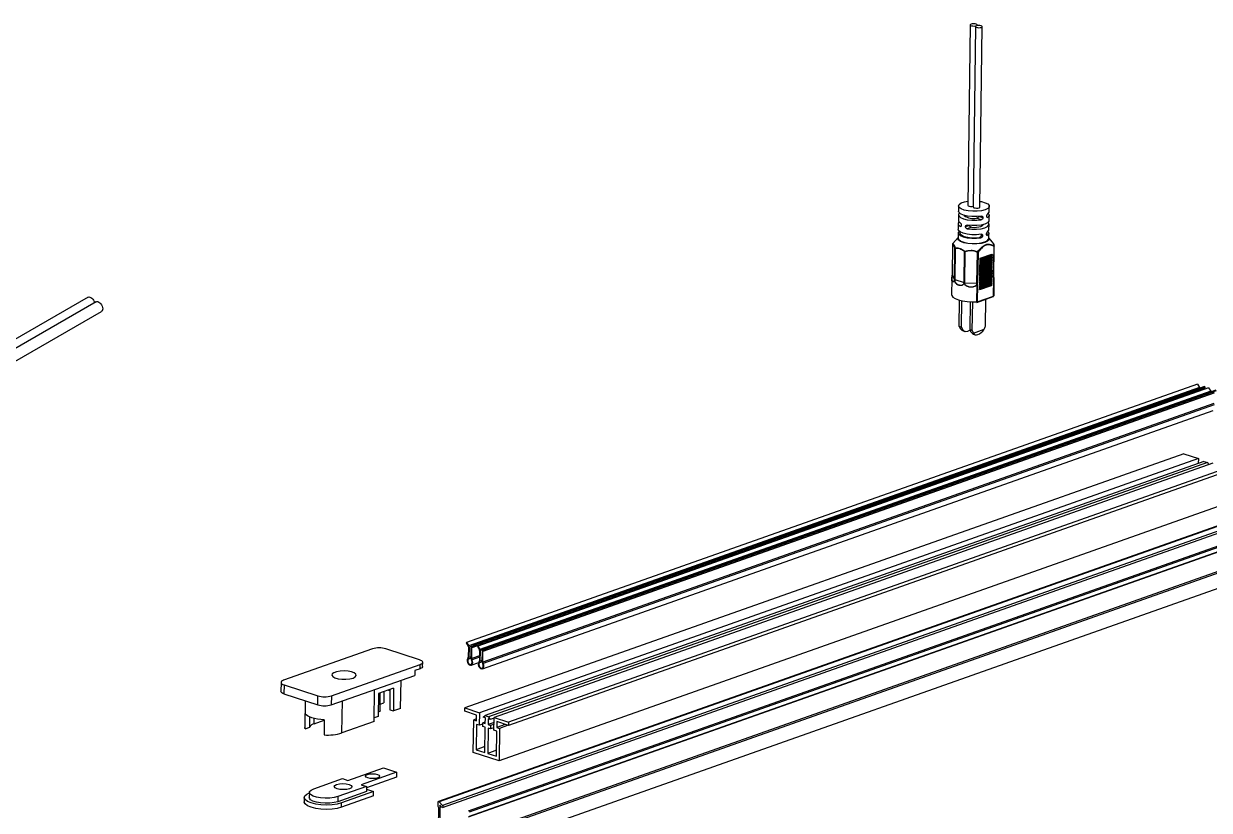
# Model space of a CAD drawing. Header units: millimetres. Extents: x 1020 to 1472, y -35 to 477.
# Drawn here: x 1239.7 to 1394.2, y 18.2 to 120.8 of the extents above; entities that cross this region are included whole.
import ezdxf

# ---------------------------------------------------------------- set-up
doc = ezdxf.new("R2010")
doc.units = ezdxf.units.MM
doc.layers.add('SolidLine', color=7, linetype='Continuous', lineweight=30)

msp = doc.modelspace()

# ---------------------------------------------------------------- linework, layer by layer
at = {"layer": 'SolidLine', "color": 7, "linetype": 'Continuous', "lineweight": 25}
for p, q in [((1363.035, 120.631), (1362.725, 97.116)), ((1363.925, 120.541), (1363.888, 120.553)), ((1363.934, 120.543), (1363.935, 120.62)), ((1363.704, 120.413), (1363.394, 96.898)), ((1363.714, 120.491), (1363.713, 120.443)), ((1363.714, 120.491), (1363.75, 120.48)), ((1364.294, 96.886), (1364.604, 120.401)), ((1361.494, 95.851), (1361.485, 95.146)), ((1361.51, 97.027), (1361.5, 96.322)), ((1365.485, 95.093), (1365.494, 95.799)), ((1365.5, 96.269), (1365.509, 96.975)), ((1361.479, 94.676), (1361.469, 93.97)), ((1364.461, 95.22), (1363.862, 95.416)), ((1365.469, 93.918), (1365.478, 94.623)), ((1361.455, 92.899), (1361.107, 92.534)), ((1361.463, 93.5), (1361.454, 92.828)), ((1361.69, 93.655), (1361.688, 93.497)), ((1363.2, 94.239), (1362.644, 94.042)), ((1364.43, 92.868), (1364.255, 92.925)), ((1364.651, 93.148), (1364.482, 93.203)), ((1365.238, 93.45), (1365.24, 93.585)), ((1365.454, 92.776), (1365.463, 93.447)), ((1365.948, 92.301), (1365.455, 92.846)), ((1360.725, 92.047), (1360.672, 87.994)), ((1360.727, 92.041), (1360.674, 87.988)), ((1361.112, 92.529), (1360.75, 92.11)), ((1360.974, 87.436), (1361.027, 91.483)), ((1361.057, 91.464), (1361.004, 87.417)), ((1366.079, 87.677), (1366.133, 91.729)), ((1366.106, 87.699), (1366.159, 91.752)), ((1362.221, 87.02), (1362.274, 91.066)), ((1362.331, 91.057), (1362.278, 87.01)), ((1363.912, 86.93), (1363.965, 90.983)), ((1364.049, 90.992), (1363.996, 86.94)), ((1364.301, 89.252), (1365.832, 89.794)), ((1364.304, 89.44), (1365.835, 89.982)), ((1364.305, 89.492), (1364.306, 89.628)), ((1364.306, 89.628), (1365.837, 90.17)), ((1364.307, 89.68), (1364.309, 89.817)), ((1364.309, 89.817), (1365.84, 90.358)), ((1364.309, 89.868), (1364.311, 90.005)), ((1364.311, 90.005), (1365.842, 90.546)), ((1364.312, 90.056), (1364.314, 90.193)), ((1364.312, 89.118), (1365.843, 89.659)), ((1364.314, 90.193), (1365.845, 90.734)), ((1364.314, 89.306), (1365.845, 89.847)), ((1364.317, 89.494), (1365.847, 90.035)), ((1364.319, 89.682), (1365.85, 90.224)), ((1364.322, 89.87), (1365.852, 90.412)), ((1364.324, 90.058), (1365.855, 90.6)), ((1364.279, 87.559), (1365.81, 88.101)), ((1364.282, 87.747), (1365.812, 88.289)), ((1364.284, 87.935), (1365.815, 88.477)), ((1364.285, 87.987), (1364.287, 88.123)), ((1364.287, 88.123), (1365.817, 88.665)), ((1364.287, 88.175), (1364.289, 88.312)), ((1364.289, 88.312), (1365.82, 88.853)), ((1364.29, 88.363), (1364.291, 88.5)), ((1364.291, 88.5), (1365.822, 89.041)), ((1364.292, 88.551), (1364.294, 88.688)), ((1364.292, 87.613), (1365.823, 88.154)), ((1364.294, 88.688), (1365.825, 89.229)), ((1364.294, 87.801), (1365.825, 88.342)), ((1364.295, 88.739), (1364.296, 88.876)), ((1364.296, 88.876), (1365.827, 89.417)), ((1364.297, 88.927), (1364.299, 89.064)), ((1364.297, 87.989), (1365.828, 88.53)), ((1364.299, 89.064), (1365.83, 89.606)), ((1364.299, 88.177), (1365.83, 88.719)), ((1364.3, 89.116), (1364.301, 89.252)), ((1364.302, 89.304), (1364.304, 89.44)), ((1364.302, 88.365), (1365.833, 88.907)), ((1364.304, 88.553), (1365.835, 89.095)), ((1364.307, 88.741), (1365.838, 89.283)), ((1364.309, 88.93), (1365.84, 89.471)), ((1360.634, 87.481), (1360.607, 85.467)), ((1360.674, 87.988), (1360.974, 87.436)), ((1361.004, 87.417), (1362.221, 87.02)), ((1362.278, 87.01), (1363.912, 86.93)), ((1363.898, 84.51), (1363.928, 86.757)), ((1363.981, 86.766), (1363.952, 84.52)), ((1364.262, 86.242), (1365.793, 86.784)), ((1364.264, 86.43), (1365.795, 86.972)), ((1364.265, 86.482), (1364.267, 86.618)), ((1364.267, 86.618), (1365.798, 87.16)), ((1364.267, 86.67), (1364.269, 86.807)), ((1364.269, 86.807), (1365.8, 87.348)), ((1364.27, 86.858), (1364.272, 86.995)), ((1364.272, 86.995), (1365.803, 87.536)), ((1364.272, 87.046), (1364.274, 87.183)), ((1364.272, 86.108), (1365.803, 86.649)), ((1364.274, 87.183), (1365.805, 87.724)), ((1364.275, 87.234), (1364.277, 87.371)), ((1364.275, 86.296), (1365.805, 86.837)), ((1364.277, 87.371), (1365.807, 87.912)), ((1364.277, 87.422), (1364.279, 87.559)), ((1364.277, 86.484), (1365.808, 87.026)), ((1364.279, 86.672), (1365.81, 87.214)), ((1364.28, 87.611), (1364.282, 87.747)), ((1364.282, 87.799), (1364.284, 87.935)), ((1364.282, 86.86), (1365.813, 87.402)), ((1364.284, 87.048), (1365.815, 87.59)), ((1364.287, 87.236), (1365.818, 87.778)), ((1364.289, 87.425), (1365.82, 87.966)), ((1366.06, 85.266), (1366.089, 87.512)), ((1366.115, 87.531), (1366.086, 85.284)), ((1366.107, 85.395), (1366.133, 87.408)), ((1363.912, 84.449), (1366.02, 85.195)), ((1363.952, 84.52), (1366.06, 85.266)), ((1364.26, 86.106), (1364.262, 86.242)), ((1364.262, 86.294), (1364.264, 86.43)), ((1366.086, 85.284), (1366.107, 85.395)), ((1361.605, 81.316), (1361.649, 84.72)), ((1361.879, 81.226), (1361.925, 84.652)), ((1363.026, 80.851), (1363.074, 84.507)), ((1363.301, 80.762), (1363.35, 84.498)), ((1365.002, 81.363), (1365.048, 84.851)), ((1361.879, 81.226), (1361.605, 81.316)), ((1362.123, 80.734), (1362.326, 80.667)), ((1363.301, 80.762), (1363.026, 80.851)), ((1363.443, 80.438), (1364.85, 80.935)), ((1363.472, 80.293), (1363.676, 80.226)), ((1392.656, 73.788), (1297.403, 40.092)), ((1392.923, 73.351), (1297.67, 39.654)), ((1393.331, 73.084), (1298.077, 39.387)), ((1393.353, 73.144), (1298.1, 39.447)), ((1393.578, 73.487), (1298.325, 39.79)), ((1393.629, 73.404), (1298.376, 39.707)), ((1394.103, 73.316), (1298.85, 39.619)), ((1394.37, 72.878), (1299.117, 39.181)), ((1394.8, 72.671), (1299.547, 38.974)), ((1395.026, 73.014), (1299.772, 39.318)), ((1395.077, 72.931), (1299.823, 39.234)), ((1392.656, 73.788), (1392.923, 73.351)), ((1393.33, 73.042), (1393.331, 73.084)), ((1393.353, 73.144), (1393.629, 73.404)), ((1393.629, 73.404), (1393.578, 73.487)), ((1394.103, 73.316), (1394.37, 72.878)), ((1394.76, 71.249), (1299.507, 37.552)), ((1394.778, 72.611), (1299.525, 38.915)), ((1299.447, 36.673), (1394.701, 70.37)), ((1394.807, 71.073), (1299.553, 37.376)), ((1390.875, 64.709), (1297.186, 31.565)), ((1392.762, 64.092), (1299.073, 30.949)), ((1393.493, 63.712), (1299.804, 30.569)), ((1393.932, 63.568), (1300.244, 30.425)), ((1394.667, 63.47), (1300.978, 30.327)), ((1390.875, 64.709), (1392.762, 64.092)), ((1392.762, 64.092), (1392.753, 63.45)), ((1393.493, 63.712), (1393.932, 63.568)), ((1393.932, 63.568), (1394.122, 63.277)), ((1396.548, 62.43), (1302.859, 29.287)), ((1396.554, 62.853), (1302.865, 29.71)), ((1395.328, 57.822), (1301.64, 24.679)), ((1395.785, 55.473), (1293.728, 19.369)), ((1395.856, 55.448), (1293.799, 19.344)), ((1294.246, 18.61), (1396.303, 54.713)), ((1396.309, 54.959), (1294.252, 18.855)), ((1399.668, 54.204), (1297.611, 18.1)), ((1399.775, 54.086), (1297.718, 17.982)), ((1399.656, 53.416), (1297.599, 17.313)), ((1399.768, 53.521), (1297.71, 17.418)), ((1399.622, 50.877), (1297.565, 14.773)), ((1399.731, 50.7), (1297.673, 14.596)), ((1399.704, 48.724), (1297.647, 12.621)), ((1285.111, 39.272), (1273.544, 35.18)), ((1291.274, 37.837), (1286.877, 39.273)), ((1297.403, 40.092), (1297.35, 40.042)), ((1297.35, 40.042), (1297.617, 39.605)), ((1297.403, 40.092), (1297.67, 39.654)), ((1297.638, 39.531), (1297.62, 38.168)), ((1297.711, 39.507), (1297.693, 38.145)), ((1297.986, 38.049), (1298.004, 39.411)), ((1298.049, 39.53), (1298.325, 39.79)), ((1298.059, 38.025), (1298.077, 39.387)), ((1298.1, 39.447), (1298.376, 39.707)), ((1298.376, 39.707), (1298.325, 39.79)), ((1298.85, 39.619), (1298.797, 39.569)), ((1298.797, 39.569), (1299.064, 39.132)), ((1298.85, 39.619), (1299.117, 39.181)), ((1299.085, 39.058), (1299.067, 37.696)), ((1299.158, 39.034), (1299.14, 37.672)), ((1299.433, 37.576), (1299.451, 38.939)), ((1299.496, 39.058), (1299.772, 39.318)), ((1299.507, 37.552), (1299.525, 38.915)), ((1299.547, 38.974), (1299.823, 39.234)), ((1299.823, 39.234), (1299.772, 39.318)), ((1279.773, 33.145), (1291.339, 37.237)), ((1291.332, 36.673), (1291.339, 37.237)), ((1291.666, 36.955), (1291.673, 37.52)), ((1298, 37.146), (1298.969, 37.489)), ((1279.757, 31.969), (1290.643, 35.82)), ((1290.651, 36.432), (1290.643, 35.82)), ((1291.332, 36.673), (1290.651, 36.432)), ((1273.21, 34.897), (1273.195, 33.721)), ((1273.61, 34.58), (1273.594, 33.404)), ((1273.61, 34.58), (1278.006, 33.144)), ((1287.889, 34.136), (1285.915, 33.438)), ((1287.889, 34.136), (1287.849, 31.173)), ((1288.802, 31.51), (1288.85, 35.186)), ((1273.594, 33.404), (1277.991, 31.968)), ((1276.342, 32.506), (1276.296, 29.023)), ((1277.991, 31.968), (1278.006, 33.144)), ((1279.773, 33.145), (1279.757, 31.969)), ((1285.332, 29.796), (1285.387, 33.961)), ((1285.915, 33.438), (1285.876, 30.475)), ((1286.112, 31.222), (1286.142, 33.518)), ((1286.623, 33.688), (1286.604, 32.228)), ((1287.406, 33.791), (1287.149, 33.874)), ((1287.408, 33.966), (1287.373, 31.328)), ((1286.123, 32.058), (1286.604, 32.228)), ((1287.373, 31.328), (1287.849, 31.173)), ((1288.802, 31.51), (1287.849, 31.173)), ((1297.181, 31.142), (1297.186, 31.565)), ((1298.701, 30.645), (1297.181, 31.142)), ((1297.186, 31.565), (1299.073, 30.949)), ((1299.073, 30.949), (1299.051, 29.303)), ((1276.337, 28.858), (1276.363, 30.833)), ((1276.955, 29.076), (1276.972, 30.378)), ((1277.521, 29.501), (1278.853, 29.972)), ((1278.854, 30.019), (1278.828, 28.044)), ((1285.332, 29.796), (1281.148, 28.316)), ((1285.876, 30.475), (1285.339, 30.285)), ((1298.269, 25.78), (1298.325, 30.013)), ((1298.694, 30.143), (1298.325, 30.013)), ((1298.325, 30.013), (1298.691, 29.893)), ((1298.685, 29.423), (1298.642, 26.13)), ((1299.051, 29.303), (1298.685, 29.423)), ((1298.691, 29.893), (1298.701, 30.645)), ((1299.513, 29.466), (1299.051, 29.303)), ((1299.509, 29.153), (1299.516, 29.624)), ((1299.83, 29.735), (1299.516, 29.624)), ((1299.516, 29.624), (1299.827, 29.522)), ((1299.562, 30.364), (1299.804, 30.569)), ((1299.837, 30.274), (1299.562, 30.364)), ((1299.804, 30.569), (1300.244, 30.425)), ((1299.827, 29.522), (1299.837, 30.274)), ((1300.203, 30.155), (1300.193, 29.402)), ((1300.97, 29.677), (1300.193, 29.402)), ((1300.193, 29.402), (1300.505, 29.3)), ((1300.478, 30.065), (1300.203, 30.155)), ((1300.244, 30.425), (1300.478, 30.065)), ((1300.977, 30.241), (1300.478, 30.065)), ((1300.967, 29.464), (1300.505, 29.3)), ((1300.957, 28.68), (1300.978, 30.327)), ((1300.978, 30.327), (1302.865, 29.71)), ((1301.339, 29.784), (1301.329, 29.031)), ((1302.44, 29.424), (1301.329, 29.031)), ((1302.859, 29.287), (1301.339, 29.784)), ((1302.865, 29.71), (1302.859, 29.287)), ((1276.337, 28.858), (1276.955, 29.076)), ((1299.821, 29.052), (1299.509, 29.153)), ((1299.777, 25.759), (1299.821, 29.052)), ((1300.187, 28.932), (1300.144, 25.64)), ((1300.499, 28.83), (1300.187, 28.932)), ((1300.505, 29.3), (1300.499, 28.83)), ((1300.961, 28.994), (1300.499, 28.83)), ((1301.323, 28.561), (1300.957, 28.68)), ((1301.28, 25.269), (1301.323, 28.561)), ((1301.329, 29.031), (1301.695, 28.911)), ((1301.695, 28.911), (1301.64, 24.679)), ((1302.806, 29.304), (1301.695, 28.911)), ((1299.788, 26.536), (1298.642, 26.13)), ((1301.64, 24.679), (1298.269, 25.78)), ((1298.642, 26.13), (1299.777, 25.759)), ((1301.29, 26.045), (1300.144, 25.64)), ((1300.144, 25.64), (1301.28, 25.269)), ((1281.932, 22.126), (1286.559, 23.763)), ((1288.281, 23.2), (1283.654, 21.564)), ((1286.559, 23.763), (1288.281, 23.2)), ((1288.281, 23.2), (1288.272, 22.542)), ((1277.476, 21.036), (1281.218, 22.36)), ((1281.218, 22.36), (1281.932, 22.126)), ((1288.272, 22.542), (1284.366, 21.16)), ((1276.901, 20.549), (1276.893, 19.891)), ((1284.36, 20.672), (1280.618, 19.348)), ((1284.369, 21.33), (1280.627, 20.006)), ((1285.271, 20.108), (1281.087, 18.628)), ((1285.279, 20.673), (1281.094, 19.192)), ((1283.654, 21.564), (1284.369, 21.33)), ((1284.369, 21.33), (1284.36, 20.672)), ((1284.364, 20.971), (1285.279, 20.673)), ((1285.271, 20.108), (1285.279, 20.673)), ((1276.243, 19.9), (1276.235, 19.335)), ((1280.627, 20.006), (1280.618, 19.348)), ((1281.087, 18.628), (1281.094, 19.192)), ((1293.68, 18.734), (1293.688, 19.299)), ((1293.788, 18.557), (1293.68, 18.734)), ((1293.755, 16.018), (1293.788, 18.557)), ((1293.799, 19.344), (1294.252, 18.855)), ((1293.903, 18.901), (1293.842, 14.218)), ((1294.139, 18.647), (1293.903, 18.901))]:
    msp.add_line(p, q, dxfattribs=at)
at = {"layer": 'SolidLine', "color": 8, "linetype": 'Continuous', "lineweight": 25}
for p, q in [((1361.728, 94.342), (1361.841, 94.382)), ((1362.42, 94.322), (1362.87, 94.481)), ((1364.212, 95.653), (1364.681, 95.5)), ((1365.221, 95.55), (1365.311, 95.521)), ((1365.19, 93.199), (1365.28, 93.169)), ((1298.213, 39.685), (1297.711, 39.507)), ((1299.66, 39.212), (1299.158, 39.034)), ((1297.986, 38.072), (1297.622, 37.943)), ((1297.989, 38.249), (1297.693, 38.145)), ((1299.076, 38.384), (1298.059, 38.025)), ((1299.073, 38.191), (1298.106, 37.849)), ((1299.434, 37.599), (1299.069, 37.47)), ((1299.436, 37.776), (1299.14, 37.672)), ((1281.148, 28.316), (1281.203, 32.481)), ((1277.521, 29.501), (1277.53, 30.199))]:
    msp.add_line(p, q, dxfattribs=at)
at = {"layer": 'SolidLine', "lineweight": -3}
for p, q in [((1248.069, 85.121), (1232.316, 76.028)), ((1249.101, 84.525), (1232.953, 75.203)), ((1233.552, 73.886), (1249.821, 83.278))]:
    msp.add_line(p, q, dxfattribs=at)
at = {"layer": 'SolidLine', "color": 7, "linetype": 'Continuous', "lineweight": 25, "flags": 128}
for points in [[(1363.888, 120.553), (1363.934, 120.612), (1363.907, 120.674), (1363.81, 120.727), (1363.66, 120.764), (1363.481, 120.778), (1363.303, 120.767), (1363.155, 120.733), (1363.061, 120.682), (1363.036, 120.621), (1363.084, 120.56), (1363.199, 120.511), (1363.36, 120.48), (1363.541, 120.473), (1363.714, 120.491)], [(1363.75, 120.48), (1363.704, 120.42), (1363.732, 120.359), (1363.828, 120.305), (1363.978, 120.268), (1364.157, 120.254), (1364.335, 120.265), (1364.483, 120.299), (1364.578, 120.351), (1364.603, 120.412), (1364.554, 120.472), (1364.44, 120.522), (1364.278, 120.552), (1364.097, 120.559), (1363.925, 120.541)], [(1364.975, 96.522), (1364.509, 96.401), (1363.954, 96.334), (1363.359, 96.326), (1362.778, 96.378), (1362.262, 96.485), (1361.857, 96.638), (1361.598, 96.823), (1361.51, 97.024), (1361.599, 97.223), (1361.858, 97.403), (1362.263, 97.546), (1362.732, 97.635)], [(1364.303, 97.614), (1364.51, 97.577), (1364.976, 97.445), (1365.312, 97.274), (1365.487, 97.079), (1365.487, 96.876), (1365.311, 96.685), (1364.975, 96.522)], [(1364.467, 95.69), (1363.881, 95.625), (1363.257, 95.625), (1362.657, 95.69), (1362.139, 95.814), (1361.754, 95.985), (1361.539, 96.186), (1361.5, 96.322)], [(1361.621, 96.085), (1361.508, 95.928), (1361.532, 95.716), (1361.748, 95.515), (1362.133, 95.344), (1362.651, 95.22), (1363.251, 95.154), (1363.874, 95.155), (1364.461, 95.22)], [(1362.725, 97.116), (1362.726, 97.105), (1362.775, 97.045), (1362.889, 96.996), (1363.05, 96.965), (1363.232, 96.958), (1363.395, 96.974)], [(1363.394, 96.898), (1363.422, 96.843), (1363.519, 96.79), (1363.669, 96.753), (1363.847, 96.739), (1364.025, 96.75), (1364.174, 96.784), (1364.268, 96.836), (1364.294, 96.886)], [(1365.373, 96.036), (1365.456, 95.934), (1365.48, 95.723), (1365.311, 95.521)], [(1365.318, 95.991), (1365.486, 96.193), (1365.5, 96.269)], [(1361.485, 95.146), (1361.521, 95.013), (1361.734, 94.812)], [(1361.728, 94.342), (1361.515, 94.543), (1361.494, 94.755), (1361.606, 94.909)], [(1362.644, 94.042), (1363.245, 93.978), (1363.868, 93.979), (1364.453, 94.046), (1364.944, 94.171), (1365.292, 94.342), (1365.464, 94.544), (1365.442, 94.756), (1365.357, 94.86)], [(1365.485, 95.093), (1365.47, 95.014), (1365.298, 94.812), (1364.95, 94.641), (1364.46, 94.516), (1363.874, 94.45), (1363.251, 94.448), (1362.65, 94.513)], [(1363.2, 94.239), (1363.525, 94.225), (1363.847, 94.24), (1364.143, 94.282), (1364.394, 94.35), (1364.583, 94.438), (1364.697, 94.541), (1364.714, 94.57)], [(1361.516, 92.566), (1361.43, 92.766), (1361.455, 92.872)], [(1361.454, 92.828), (1361.454, 92.826), (1361.543, 92.625), (1361.801, 92.439), (1362.207, 92.286), (1362.723, 92.179), (1363.304, 92.127), (1363.899, 92.135), (1364.454, 92.203), (1364.92, 92.323)], [(1364.436, 93.339), (1363.85, 93.273), (1363.226, 93.273), (1362.626, 93.338), (1362.108, 93.462), (1361.723, 93.633), (1361.508, 93.835), (1361.469, 93.97)], [(1361.59, 93.733), (1361.477, 93.576), (1361.501, 93.364), (1361.717, 93.163), (1362.102, 92.992), (1362.62, 92.868), (1363.22, 92.803), (1363.843, 92.803), (1364.43, 92.868)], [(1361.688, 93.497), (1361.73, 93.364), (1361.923, 93.192), (1362.255, 93.046), (1362.698, 92.939), (1363.21, 92.88), (1363.746, 92.876), (1364.255, 92.925)], [(1364.92, 92.323), (1365.256, 92.487), (1365.432, 92.678), (1365.454, 92.776)], [(1365.195, 93.322), (1365.231, 93.401), (1365.238, 93.45)], [(1365.342, 93.684), (1365.425, 93.583), (1365.449, 93.371), (1365.28, 93.169)], [(1365.287, 93.639), (1365.455, 93.841), (1365.469, 93.918)], [(1365.455, 92.819), (1365.454, 92.616), (1365.392, 92.523)], [(1360.746, 92.107), (1360.747, 92.107), (1360.75, 92.11)], [(1364.306, 89.628), (1364.323, 89.614), (1364.336, 89.594), (1364.344, 89.57), (1364.347, 89.547), (1364.343, 89.525), (1364.335, 89.507), (1364.321, 89.496), (1364.305, 89.492)], [(1364.309, 89.817), (1364.325, 89.802), (1364.338, 89.782), (1364.346, 89.759), (1364.349, 89.735), (1364.346, 89.713), (1364.337, 89.695), (1364.324, 89.684), (1364.307, 89.68)], [(1364.311, 90.005), (1364.328, 89.99), (1364.341, 89.97), (1364.349, 89.947), (1364.352, 89.923), (1364.348, 89.901), (1364.339, 89.884), (1364.326, 89.872), (1364.309, 89.868)], [(1364.314, 90.193), (1364.33, 90.178), (1364.343, 90.158), (1364.351, 90.135), (1364.354, 90.111), (1364.351, 90.089), (1364.342, 90.072), (1364.329, 90.06), (1364.312, 90.056)], [(1365.832, 89.794), (1365.849, 89.779), (1365.862, 89.759), (1365.87, 89.736), (1365.872, 89.712), (1365.869, 89.69), (1365.86, 89.673), (1365.847, 89.661), (1365.843, 89.659)], [(1365.835, 89.982), (1365.851, 89.967), (1365.864, 89.947), (1365.872, 89.924), (1365.875, 89.9), (1365.872, 89.878), (1365.863, 89.861), (1365.849, 89.849), (1365.845, 89.847)], [(1365.837, 90.17), (1365.854, 90.155), (1365.867, 90.135), (1365.875, 90.112), (1365.877, 90.088), (1365.874, 90.066), (1365.865, 90.049), (1365.852, 90.037), (1365.847, 90.035)], [(1365.84, 90.358), (1365.856, 90.343), (1365.869, 90.323), (1365.877, 90.3), (1365.88, 90.276), (1365.877, 90.255), (1365.868, 90.237), (1365.854, 90.226), (1365.85, 90.224)], [(1365.842, 90.546), (1365.858, 90.531), (1365.871, 90.511), (1365.88, 90.488), (1365.882, 90.464), (1365.879, 90.443), (1365.87, 90.425), (1365.857, 90.414), (1365.852, 90.412)], [(1365.845, 90.734), (1365.861, 90.72), (1365.874, 90.7), (1365.882, 90.676), (1365.885, 90.653), (1365.882, 90.631), (1365.873, 90.613), (1365.859, 90.602), (1365.855, 90.6)], [(1364.287, 88.123), (1364.303, 88.109), (1364.316, 88.089), (1364.324, 88.065), (1364.327, 88.042), (1364.324, 88.02), (1364.315, 88.002), (1364.301, 87.991), (1364.285, 87.987)], [(1364.289, 88.312), (1364.305, 88.297), (1364.318, 88.277), (1364.327, 88.254), (1364.329, 88.23), (1364.326, 88.208), (1364.317, 88.19), (1364.304, 88.179), (1364.287, 88.175)], [(1364.291, 88.5), (1364.308, 88.485), (1364.321, 88.465), (1364.329, 88.442), (1364.332, 88.418), (1364.328, 88.396), (1364.32, 88.379), (1364.306, 88.367), (1364.29, 88.363)], [(1364.294, 88.688), (1364.31, 88.673), (1364.323, 88.653), (1364.332, 88.63), (1364.334, 88.606), (1364.331, 88.584), (1364.322, 88.567), (1364.309, 88.555), (1364.292, 88.551)], [(1364.296, 88.876), (1364.313, 88.861), (1364.326, 88.841), (1364.334, 88.818), (1364.337, 88.794), (1364.333, 88.772), (1364.325, 88.755), (1364.311, 88.743), (1364.295, 88.739)], [(1364.299, 89.064), (1364.315, 89.049), (1364.328, 89.029), (1364.336, 89.006), (1364.339, 88.982), (1364.336, 88.96), (1364.327, 88.943), (1364.314, 88.931), (1364.297, 88.927)], [(1364.301, 89.252), (1364.318, 89.237), (1364.331, 89.217), (1364.339, 89.194), (1364.342, 89.17), (1364.338, 89.149), (1364.33, 89.131), (1364.316, 89.12), (1364.3, 89.116)], [(1364.304, 89.44), (1364.32, 89.425), (1364.333, 89.405), (1364.341, 89.382), (1364.344, 89.359), (1364.341, 89.337), (1364.332, 89.319), (1364.319, 89.308), (1364.302, 89.304)], [(1365.81, 88.101), (1365.826, 88.086), (1365.839, 88.066), (1365.848, 88.043), (1365.85, 88.019), (1365.847, 87.997), (1365.838, 87.979), (1365.825, 87.968), (1365.82, 87.966)], [(1365.812, 88.289), (1365.829, 88.274), (1365.842, 88.254), (1365.85, 88.231), (1365.853, 88.207), (1365.849, 88.185), (1365.841, 88.168), (1365.827, 88.156), (1365.823, 88.154)], [(1365.815, 88.477), (1365.831, 88.462), (1365.844, 88.442), (1365.852, 88.419), (1365.855, 88.395), (1365.852, 88.373), (1365.843, 88.356), (1365.83, 88.344), (1365.825, 88.342)], [(1365.817, 88.665), (1365.834, 88.65), (1365.847, 88.63), (1365.855, 88.607), (1365.858, 88.583), (1365.854, 88.561), (1365.846, 88.544), (1365.832, 88.532), (1365.828, 88.53)], [(1365.82, 88.853), (1365.836, 88.838), (1365.849, 88.818), (1365.857, 88.795), (1365.86, 88.771), (1365.857, 88.75), (1365.848, 88.732), (1365.835, 88.721), (1365.83, 88.719)], [(1365.822, 89.041), (1365.839, 89.026), (1365.852, 89.006), (1365.86, 88.983), (1365.863, 88.959), (1365.859, 88.938), (1365.851, 88.92), (1365.837, 88.909), (1365.833, 88.907)], [(1365.825, 89.229), (1365.841, 89.215), (1365.854, 89.195), (1365.862, 89.171), (1365.865, 89.148), (1365.862, 89.126), (1365.853, 89.108), (1365.84, 89.097), (1365.835, 89.095)], [(1365.827, 89.417), (1365.844, 89.403), (1365.857, 89.383), (1365.865, 89.36), (1365.868, 89.336), (1365.864, 89.314), (1365.855, 89.296), (1365.842, 89.285), (1365.838, 89.283)], [(1365.83, 89.606), (1365.846, 89.591), (1365.859, 89.571), (1365.867, 89.548), (1365.87, 89.524), (1365.867, 89.502), (1365.858, 89.484), (1365.845, 89.473), (1365.84, 89.471)], [(1364.267, 86.618), (1364.283, 86.604), (1364.296, 86.584), (1364.304, 86.56), (1364.307, 86.537), (1364.304, 86.515), (1364.295, 86.497), (1364.281, 86.486), (1364.265, 86.482)], [(1364.269, 86.807), (1364.286, 86.792), (1364.298, 86.772), (1364.307, 86.749), (1364.309, 86.725), (1364.306, 86.703), (1364.297, 86.685), (1364.284, 86.674), (1364.267, 86.67)], [(1364.272, 86.995), (1364.288, 86.98), (1364.301, 86.96), (1364.309, 86.937), (1364.312, 86.913), (1364.309, 86.891), (1364.3, 86.874), (1364.286, 86.862), (1364.27, 86.858)], [(1364.274, 87.183), (1364.29, 87.168), (1364.303, 87.148), (1364.312, 87.125), (1364.314, 87.101), (1364.311, 87.079), (1364.302, 87.062), (1364.289, 87.05), (1364.272, 87.046)], [(1364.277, 87.371), (1364.293, 87.356), (1364.306, 87.336), (1364.314, 87.313), (1364.317, 87.289), (1364.314, 87.267), (1364.305, 87.25), (1364.291, 87.238), (1364.275, 87.234)], [(1364.279, 87.559), (1364.295, 87.544), (1364.308, 87.524), (1364.317, 87.501), (1364.319, 87.477), (1364.316, 87.455), (1364.307, 87.438), (1364.294, 87.427), (1364.277, 87.422)], [(1364.282, 87.747), (1364.298, 87.732), (1364.311, 87.712), (1364.319, 87.689), (1364.322, 87.665), (1364.319, 87.644), (1364.31, 87.626), (1364.296, 87.615), (1364.28, 87.611)], [(1364.284, 87.935), (1364.3, 87.921), (1364.313, 87.9), (1364.322, 87.877), (1364.324, 87.854), (1364.321, 87.832), (1364.312, 87.814), (1364.299, 87.803), (1364.282, 87.799)], [(1365.793, 86.784), (1365.809, 86.769), (1365.822, 86.749), (1365.83, 86.726), (1365.833, 86.702), (1365.83, 86.68), (1365.821, 86.663), (1365.807, 86.651), (1365.803, 86.649)], [(1365.795, 86.972), (1365.811, 86.957), (1365.824, 86.937), (1365.833, 86.914), (1365.835, 86.89), (1365.832, 86.868), (1365.823, 86.851), (1365.81, 86.839), (1365.805, 86.837)], [(1365.798, 87.16), (1365.814, 87.145), (1365.827, 87.125), (1365.835, 87.102), (1365.838, 87.078), (1365.835, 87.056), (1365.826, 87.039), (1365.812, 87.027), (1365.808, 87.026)], [(1365.8, 87.348), (1365.816, 87.333), (1365.829, 87.313), (1365.838, 87.29), (1365.84, 87.266), (1365.837, 87.245), (1365.828, 87.227), (1365.815, 87.216), (1365.81, 87.214)], [(1365.803, 87.536), (1365.819, 87.521), (1365.832, 87.501), (1365.84, 87.478), (1365.843, 87.455), (1365.839, 87.433), (1365.831, 87.415), (1365.817, 87.404), (1365.813, 87.402)], [(1365.805, 87.724), (1365.821, 87.71), (1365.834, 87.69), (1365.843, 87.666), (1365.845, 87.643), (1365.842, 87.621), (1365.833, 87.603), (1365.82, 87.592), (1365.815, 87.59)], [(1365.807, 87.912), (1365.824, 87.898), (1365.837, 87.878), (1365.845, 87.855), (1365.848, 87.831), (1365.844, 87.809), (1365.836, 87.791), (1365.822, 87.78), (1365.818, 87.778)], [(1366.115, 87.55), (1366.115, 87.551), (1366.113, 87.556)], [(1360.607, 85.467), (1360.625, 85.358), (1360.773, 85.142), (1361.066, 84.942), (1361.486, 84.769), (1362.011, 84.634), (1362.61, 84.542), (1363.251, 84.5), (1363.898, 84.51)], [(1364.262, 86.242), (1364.278, 86.227), (1364.291, 86.207), (1364.299, 86.184), (1364.302, 86.16), (1364.299, 86.139), (1364.29, 86.121), (1364.277, 86.11), (1364.26, 86.106)], [(1364.264, 86.43), (1364.281, 86.416), (1364.294, 86.395), (1364.302, 86.372), (1364.304, 86.349), (1364.301, 86.327), (1364.292, 86.309), (1364.279, 86.298), (1364.262, 86.294)], [(1363.898, 84.51), (1363.898, 84.493), (1363.896, 84.477), (1363.894, 84.464), (1363.892, 84.454), (1363.888, 84.447), (1363.885, 84.444), (1363.884, 84.444)], [(1361.879, 81.226), (1362.003, 80.93), (1362.198, 80.729), (1362.444, 80.643), (1362.719, 80.68), (1362.995, 80.838), (1363.026, 80.864)], [(1291.339, 37.237), (1291.488, 37.301), (1291.595, 37.375), (1291.657, 37.455), (1291.672, 37.537), (1291.639, 37.62), (1291.56, 37.7), (1291.436, 37.773), (1291.274, 37.837)], [(1297.569, 38.025), (1297.488, 37.881), (1297.468, 37.691), (1297.512, 37.489), (1297.612, 37.308), (1297.751, 37.182), (1297.904, 37.132), (1298.045, 37.167), (1298.149, 37.281), (1298.197, 37.453), (1298.182, 37.654), (1298.106, 37.849)], [(1297.622, 37.943), (1297.557, 37.828), (1297.541, 37.676), (1297.576, 37.514), (1297.656, 37.37), (1297.767, 37.269), (1297.89, 37.229), (1298.002, 37.257), (1298.086, 37.348), (1298.125, 37.486), (1298.112, 37.647), (1298.052, 37.803)], [(1299.016, 37.552), (1298.935, 37.408), (1298.915, 37.219), (1298.959, 37.016), (1299.059, 36.836), (1299.198, 36.709), (1299.351, 36.659), (1299.492, 36.694), (1299.596, 36.808), (1299.645, 36.98), (1299.629, 37.181), (1299.553, 37.376)], [(1299.069, 37.47), (1299.004, 37.355), (1298.988, 37.204), (1299.023, 37.042), (1299.103, 36.897), (1299.214, 36.796), (1299.337, 36.756), (1299.45, 36.784), (1299.533, 36.875), (1299.572, 37.013), (1299.56, 37.174), (1299.499, 37.33)], [(1282.594, 35.464), (1282.884, 35.61), (1283.015, 35.782), (1282.974, 35.96), (1282.764, 36.127), (1282.409, 36.263), (1281.947, 36.354), (1281.428, 36.39), (1280.908, 36.368), (1280.444, 36.289), (1280.086, 36.162), (1279.872, 36.001), (1279.826, 35.824), (1279.953, 35.649), (1280.239, 35.495), (1280.654, 35.38), (1281.151, 35.316), (1281.678, 35.309), (1282.177, 35.36), (1282.594, 35.464)], [(1291.666, 36.955), (1291.65, 36.89), (1291.588, 36.81), (1291.48, 36.737), (1291.332, 36.673)], [(1273.544, 35.18), (1273.396, 35.116), (1273.289, 35.042), (1273.226, 34.962), (1273.211, 34.88), (1273.244, 34.797), (1273.324, 34.717), (1273.447, 34.644), (1273.61, 34.58)], [(1273.594, 33.404), (1273.432, 33.468), (1273.309, 33.542), (1273.229, 33.621), (1273.196, 33.704), (1273.195, 33.721)], [(1286.112, 31.222), (1286.054, 31.115), (1285.884, 31.02)], [(1278.854, 30.019), (1278.405, 30.052), (1277.975, 30.108), (1277.575, 30.188), (1277.217, 30.288), (1276.909, 30.405), (1276.66, 30.538), (1276.476, 30.682), (1276.363, 30.833)], [(1276.337, 28.858), (1276.301, 28.966), (1276.296, 29.023)], [(1280.454, 21.591), (1280.817, 21.676), (1281.254, 21.706), (1281.697, 21.677), (1282.079, 21.592), (1282.342, 21.466), (1282.446, 21.317), (1282.374, 21.167), (1282.139, 21.04), (1281.775, 20.955), (1281.339, 20.925), (1280.896, 20.954), (1280.514, 21.039), (1280.251, 21.165), (1280.147, 21.314), (1280.218, 21.464), (1280.454, 21.591)], [(1284.463, 22.897), (1284.755, 22.965), (1285.106, 22.989), (1285.463, 22.966), (1285.77, 22.898), (1285.981, 22.796), (1286.065, 22.676), (1286.008, 22.556), (1285.818, 22.454), (1285.526, 22.386), (1285.175, 22.361), (1284.818, 22.385), (1284.511, 22.453), (1284.3, 22.554), (1284.216, 22.675), (1284.273, 22.795), (1284.463, 22.897)], [(1281.094, 19.192), (1280.531, 19.041), (1279.867, 18.945), (1279.146, 18.912), (1278.418, 18.944), (1277.733, 19.038), (1277.137, 19.189), (1276.671, 19.385), (1276.367, 19.614), (1276.245, 19.86), (1276.313, 20.106), (1276.568, 20.336), (1276.901, 20.5)], [(1280.627, 20.006), (1280.151, 19.882), (1279.586, 19.808), (1278.977, 19.793), (1278.375, 19.837), (1277.827, 19.936), (1277.379, 20.082), (1277.066, 20.264), (1276.914, 20.467), (1276.935, 20.674), (1277.127, 20.869), (1277.476, 21.036)], [(1281.087, 18.628), (1280.524, 18.476), (1279.859, 18.381), (1279.139, 18.348), (1278.411, 18.38), (1277.726, 18.474), (1277.13, 18.624), (1276.664, 18.821), (1276.359, 19.05), (1276.237, 19.296), (1276.235, 19.335)], [(1280.618, 19.348), (1280.142, 19.223), (1279.577, 19.15), (1278.969, 19.135), (1278.366, 19.178), (1277.819, 19.277), (1277.37, 19.424), (1277.057, 19.606), (1276.905, 19.809), (1276.893, 19.891)], [(1293.688, 19.299), (1293.691, 19.322), (1293.698, 19.343), (1293.71, 19.358), (1293.725, 19.368), (1293.743, 19.372), (1293.762, 19.369), (1293.781, 19.36), (1293.799, 19.344)], [(1294.252, 18.855), (1294.284, 18.808), (1294.302, 18.753), (1294.304, 18.697), (1294.29, 18.649), (1294.261, 18.617), (1294.222, 18.605), (1294.179, 18.616), (1294.139, 18.647)]]:
    msp.add_lwpolyline(points, dxfattribs=at)
at = {"layer": 'SolidLine', "color": 8, "linetype": 'Continuous', "lineweight": 25, "flags": 128}
for points in [[(1360.727, 92.041), (1360.726, 92.045), (1360.725, 92.047)], [(1364.936, 92.258), (1364.464, 92.136), (1363.903, 92.067), (1363.302, 92.059), (1362.714, 92.112), (1362.192, 92.22), (1361.782, 92.375), (1361.52, 92.562), (1361.516, 92.566)], [(1365.392, 92.523), (1365.276, 92.423), (1364.936, 92.258)], [(1360.658, 87.835), (1360.659, 87.833), (1360.66, 87.83)], [(1360.674, 87.988), (1360.672, 87.992), (1360.672, 87.994)], [(1366.08, 85.255), (1366.084, 85.266), (1366.086, 85.284)]]:
    msp.add_lwpolyline(points, dxfattribs=at)
at = {"layer": 'SolidLine', "lineweight": -3, "flags": 128}
for points in [[(1248.069, 85.121), (1248.17, 85.153), (1248.291, 85.143), (1248.421, 85.09), (1248.552, 84.997), (1248.675, 84.87), (1248.781, 84.719), (1248.863, 84.553), (1248.909, 84.414)], [(1249.101, 84.525), (1249.109, 84.529), (1249.215, 84.558), (1249.338, 84.543), (1249.469, 84.485), (1249.599, 84.388), (1249.72, 84.258), (1249.824, 84.105), (1249.903, 83.938), (1249.953, 83.768), (1249.97, 83.608), (1249.953, 83.467), (1249.903, 83.355), (1249.824, 83.279), (1249.821, 83.278)]]:
    msp.add_lwpolyline(points, dxfattribs=at)
at = {"layer": 'SolidLine', "color": 7, "linetype": 'Continuous', "lineweight": 25}
for centre, radius, start, end in [((1363.458, 97.361), 1.987, 232.79669, 281.72388), ((1360.825, 92.046), 0.1, 142.42139, 179.24556), ((1360.828, 92.046), 0.101, 140.45636, 183.0226), ((1361.108, 91.471), 0.0813, 126.77492, 171.76221), ((1361.069, 91.516), 0.0531, 218.18346, 257.51996), ((1361.185, 91.497), 0.132, 162.80826, 194.77675), ((1366.04, 91.774), 0.102, 334.32552, 20.3616), ((1366.098, 91.763), 0.0601, 15.04577, 50.46598), ((1366.059, 91.753), 0.1, 359.24556, 14.59654), ((1362.448, 91.003), 0.185, 137.72625, 159.92279), ((1362.34, 91.281), 0.225, 253.12981, 267.93382), ((1362.754, 91.216), 0.451, 191.35722, 200.67803), ((1360.452, 92.429), 3.799, 337.62703, 338.73343), ((1363.981, 91.215), 0.233, 266.06681, 287.02014), ((1363.871, 90.876), 0.213, 33.19436, 55.30556), ((1360.74, 87.267), 0.0871, 147.57719, 177.92085), ((1360.757, 87.82), 0.1, 171.24516, 175.93292), ((1360.66, 87.827), 0.00286, 178.66901, 215.65962), ((1360.817, 87.157), 0.101, 152.73617, 180.71829), ((1361.014, 87.385), 0.061, 220.89073, 254.81031), ((1361.017, 87.358), 0.0504, 195.14115, 220.1552), ((1361.015, 87.469), 0.0531, 218.18346, 257.51996), ((1360.983, 87.586), 0.26, 268.90765, 273.31036), ((1361.531, 86.717), 0.142, 154.25246, 173.78262), ((1361.795, 86.662), 0.156, 165.99215, 184.27991), ((1362.319, 87.068), 0.173, 234.32653, 244.35223), ((1362.296, 87.221), 0.303, 255.07129, 265.99328), ((1362.286, 87.235), 0.225, 253.12981, 267.93382), ((1362.184, 87.307), 0.399, 278.64599, 283.16032), ((1364.125, 87.174), 0.461, 240.47418, 244.71009), ((1363.967, 87.151), 0.385, 259.5462, 272.07968), ((1363.928, 87.163), 0.233, 266.06681, 287.02014), ((1363.92, 86.956), 0.2, 272.26666, 287.94211), ((1366.081, 87.552), 0.0408, 282.59754, 328.62144), ((1366.016, 87.536), 0.1, 4.16166, 8.15675), ((1366.057, 87.54), 0.0593, 351.56484, 3.78648), ((1363.726, 86.328), 0.82, 168.8743, 172.32514), ((1364.52, 86.556), 1.275, 183.82154, 186.04642), ((1365.987, 85.289), 0.1, 289.48172, 339.75479), ((1366.051, 85.305), 0.0408, 282.59754, 328.62144), ((1363.879, 84.544), 0.1, 273.23027, 289.48172), ((1363.89, 84.71), 0.2, 272.26666, 287.94211), ((1362.554, 81.539), 0.975, 193.25554, 214.16611), ((1363.736, 80.96), 0.718, 188.73951, 248.49059), ((1364.25, 80.985), 0.975, 193.25554, 214.16611), ((1363, 81.834), 2.056, 334.08297, 346.77583), ((1392.679, 73.203), 0.286, 13.09977, 31.27539), ((1393.413, 73.087), 0.0824, 136.743, 182.10245), ((1285.997, 36.28), 3.12, 73.60985, 106.49579), ((1297.498, 39.532), 0.14, 359.83321, 31.45066), ((1297.431, 39.508), 0.28, 359.8332, 31.45055), ((1298.169, 39.417), 0.165, 136.74308, 182.10237), ((1298.16, 39.39), 0.0824, 136.743, 182.10245), ((1298.945, 39.059), 0.14, 359.83312, 31.45063), ((1298.878, 39.035), 0.28, 359.83321, 31.45057), ((1299.616, 38.945), 0.165, 136.74312, 182.10233), ((1299.607, 38.918), 0.0824, 136.743, 182.10237), ((1297.41, 38.162), 0.21, 319.213, 1.79224), ((1297.399, 38.135), 0.294, 319.2131, 1.79221), ((1298.476, 38.047), 0.49, 179.82297, 209.95227), ((1298.409, 38.024), 0.35, 179.82294, 209.95229), ((1298.857, 37.689), 0.21, 319.21309, 1.79222), ((1298.846, 37.663), 0.294, 319.21311, 1.79221), ((1299.923, 37.574), 0.49, 179.82297, 209.95226), ((1299.857, 37.551), 0.35, 179.82296, 209.95232), ((1278.887, 36.137), 3.12, 253.61014, 286.49551), ((1278.871, 34.961), 3.12, 253.61014, 286.49551), ((1277.685, 28.692), 0.825, 101.49915, 152.26337), ((1279.244, 34.522), 6.492, 266.32821, 287.05552)]:
    msp.add_arc(centre, radius, start, end, dxfattribs=at)
at = {"layer": 'SolidLine', "color": 8, "linetype": 'Continuous', "lineweight": 25}
for centre, radius, start, end in [((1366.127, 91.763), 0.0342, 279.43991, 341.05232), ((1360.662, 87.826), 0.00466, 109.46795, 166.09007), ((1366.074, 87.71), 0.0342, 279.43991, 341.05232), ((1366.073, 87.551), 0.0418, 292.60255, 359.38851), ((1365.99, 85.259), 0.0704, 295.34469, 5.49428), ((1363.882, 84.513), 0.0704, 295.34469, 5.49428)]:
    msp.add_arc(centre, radius, start, end, dxfattribs=at)
at = {"layer": 'SolidLine', "color": 7, "linetype": 'Continuous', "lineweight": 25}
for centre, major_axis, ratio, start_param, end_param in [((1359.84, 87.663), (0.559, 0.922), 0.6718975, 5.2678715, 5.4316997), ((1360.057, 87.264), (0.643, 0.799), 0.8180712, 5.3805812, 5.476516), ((1360.057, 87.264), (0.715, 0.741), 0.8386505, 5.4583058, 5.5542406), ((1361.807, 86.692), (0.173, 0.994), 0.3784162, 5.0175235, 5.1134583), ((1361.807, 86.692), (0.201, 0.989), 0.4309038, 5.0298306, 5.1257654), ((1362.991, 86.634), (0.688, 0.853), 0.717976, 5.3783929, 5.5422211), ((1363.064, 86.61), (0.625, 0.995), 0.6950789, 5.2687428, 5.4325709), ((1367.011, 88.006), (0.625, 0.995), 0.6950789, 2.2909783, 2.4548065), ((1366.938, 88.03), (0.559, 0.922), 0.6718975, 2.290107, 2.4539352), ((1362.3, 82.062), (-0.05, 1.361), 0.6813896, 2.4503781, 2.8959106), ((1364.317, 81.403), (0.728, 1.136), 0.5210441, 2.8303233, 4.6327646)]:
    msp.add_ellipse(centre, major_axis=major_axis, ratio=ratio, start_param=start_param, end_param=end_param, dxfattribs=at)
for points, knots in [([(1365.192, 95.68), (1365.194, 95.707), (1365.197, 95.761), (1365.22, 95.842), (1365.252, 95.913), (1365.287, 95.965), (1365.308, 95.983), (1365.318, 95.991)], [0, 0, 0, 0, 0.2075167, 0.4150218, 0.623358, 0.8350361, 1, 1, 1, 1]), ([(1361.87, 94.501), (1361.868, 94.476), (1361.864, 94.426), (1361.839, 94.368), (1361.803, 94.333), (1361.763, 94.325), (1361.739, 94.337), (1361.728, 94.342)], [0, 0, 0, 0, 0.2075299, 0.4150259, 0.6233638, 0.8349926, 1, 1, 1, 1]), ([(1361.734, 94.812), (1361.749, 94.8), (1361.778, 94.777), (1361.821, 94.712), (1361.853, 94.634), (1361.869, 94.56), (1361.87, 94.517), (1361.87, 94.501)], [0, 0, 0, 0, 0.2237715, 0.4478341, 0.6643383, 0.8747223, 1, 1, 1, 1]), ([(1362.42, 94.322), (1362.422, 94.347), (1362.428, 94.398), (1362.465, 94.46), (1362.52, 94.501), (1362.585, 94.519), (1362.63, 94.515), (1362.65, 94.513)], [0, 0, 0, 0, 0.2075224, 0.4150201, 0.6233597, 0.8349902, 1, 1, 1, 1]), ([(1362.644, 94.042), (1362.617, 94.05), (1362.563, 94.064), (1362.494, 94.12), (1362.445, 94.193), (1362.422, 94.264), (1362.42, 94.306), (1362.42, 94.322)], [0, 0, 0, 0, 0.2237691, 0.4478355, 0.6643389, 0.8747135, 1, 1, 1, 1]), ([(1363.2, 94.239), (1363.196, 94.24), (1363.154, 94.244), (1363.082, 94.268), (1363.004, 94.334), (1362.958, 94.412), (1362.945, 94.472), (1362.945, 94.503), (1362.945, 94.508)], [0, 0, 0, 0, 0.0323877, 0.3101735, 0.5504957, 0.7625729, 0.9622349, 1, 1, 1, 1]), ([(1364.116, 95.685), (1364.116, 95.679), (1364.114, 95.647), (1364.1, 95.589), (1364.06, 95.518), (1363.999, 95.461), (1363.93, 95.426), (1363.883, 95.419), (1363.862, 95.416)], [0, 0, 0, 0, 0.0459888, 0.2408307, 0.436112, 0.6348855, 0.8430274, 1, 1, 1, 1]), ([(1364.681, 95.5), (1364.679, 95.473), (1364.674, 95.42), (1364.638, 95.343), (1364.586, 95.278), (1364.524, 95.236), (1364.48, 95.225), (1364.461, 95.22)], [0, 0, 0, 0, 0.20752594, 0.4150198, 0.62335912, 0.83496761, 1, 1, 1, 1]), ([(1364.467, 95.69), (1364.493, 95.692), (1364.545, 95.696), (1364.611, 95.668), (1364.657, 95.617), (1364.679, 95.557), (1364.681, 95.515), (1364.681, 95.5)], [0, 0, 0, 0, 0.22374438, 0.44784986, 0.66434308, 0.87471348, 1, 1, 1, 1]), ([(1365.311, 95.521), (1365.299, 95.514), (1365.273, 95.502), (1365.236, 95.521), (1365.207, 95.566), (1365.193, 95.624), (1365.192, 95.665), (1365.192, 95.68)], [0, 0, 0, 0, 0.2237495, 0.4477966, 0.6643429, 0.8747181, 1, 1, 1, 1]), ([(1364.255, 92.925), (1364.282, 92.932), (1364.336, 92.947), (1364.405, 93.003), (1364.455, 93.075), (1364.479, 93.146), (1364.481, 93.188), (1364.482, 93.203)], [0, 0, 0, 0, 0.2265023, 0.4533443, 0.6702161, 0.8793037, 1, 1, 1, 1]), ([(1364.651, 93.148), (1364.648, 93.122), (1364.643, 93.069), (1364.607, 92.991), (1364.555, 92.927), (1364.493, 92.884), (1364.449, 92.873), (1364.43, 92.868)], [0, 0, 0, 0, 0.2075262, 0.4150203, 0.6233598, 0.8349685, 1, 1, 1, 1]), ([(1364.436, 93.339), (1364.462, 93.341), (1364.514, 93.345), (1364.58, 93.316), (1364.626, 93.265), (1364.648, 93.205), (1364.65, 93.164), (1364.651, 93.148)], [0, 0, 0, 0, 0.22374438, 0.44784986, 0.66434308, 0.87471348, 1, 1, 1, 1]), ([(1364.482, 93.203), (1364.482, 93.208), (1364.482, 93.238), (1364.473, 93.289), (1364.448, 93.323), (1364.437, 93.339)], [0, 0, 0, 0, 0.0886802, 0.5764868, 1, 1, 1, 1]), ([(1365.161, 93.329), (1365.163, 93.355), (1365.166, 93.409), (1365.189, 93.49), (1365.221, 93.561), (1365.256, 93.613), (1365.277, 93.631), (1365.287, 93.639)], [0, 0, 0, 0, 0.20752463, 0.41502031, 0.62336146, 0.83503825, 1, 1, 1, 1]), ([(1365.28, 93.169), (1365.268, 93.163), (1365.242, 93.15), (1365.205, 93.169), (1365.176, 93.215), (1365.162, 93.272), (1365.161, 93.313), (1365.161, 93.329)], [0, 0, 0, 0, 0.223751, 0.4477951, 0.6643499, 0.8747265, 1, 1, 1, 1]), ([(1361.027, 91.483), (1361.022, 91.504), (1360.973, 91.69), (1360.87, 91.985), (1360.775, 92.022), (1360.727, 92.041)], [0, 0, 0, 0, 0.0590685, 0.5234785, 1, 1, 1, 1]), ([(1360.75, 92.11), (1360.798, 92.089), (1360.892, 92.046), (1361, 91.747), (1361.053, 91.558), (1361.059, 91.536)], [0, 0, 0, 0, 0.4765011, 0.9411814, 1, 1, 1, 1]), ([(1362.274, 91.066), (1362.127, 91.173), (1361.797, 91.412), (1361.369, 91.5), (1361.123, 91.471), (1361.057, 91.464)], [0, 0, 0, 0, 0.3727321, 0.83383, 1, 1, 1, 1]), ([(1361.059, 91.536), (1361.126, 91.543), (1361.378, 91.569), (1361.816, 91.477), (1362.158, 91.235), (1362.311, 91.127)], [0, 0, 0, 0, 0.1656711, 0.6276172, 1, 1, 1, 1]), ([(1362.311, 91.127), (1362.583, 91.186), (1362.919, 91.258), (1363.464, 91.213), (1363.753, 91.142), (1363.967, 91.061), (1363.993, 91.051)], [0, 0, 0, 0, 0.486737, 0.60265323, 0.95215726, 1, 1, 1, 1]), ([(1363.965, 90.983), (1363.94, 90.993), (1363.674, 91.097), (1363.111, 91.229), (1362.596, 91.115), (1362.331, 91.057)], [0, 0, 0, 0, 0.0480975, 0.5125733, 1, 1, 1, 1]), ([(1363.993, 91.051), (1364.152, 91.241), (1364.455, 91.602), (1364.846, 91.885), (1365.211, 92.033), (1365.632, 92.07), (1365.949, 91.906), (1366.136, 91.809)], [0, 0, 0, 0, 0.237652, 0.4510752, 0.5068523, 0.7088241, 1, 1, 1, 1]), ([(1366.133, 91.729), (1365.948, 91.829), (1365.636, 91.996), (1365.223, 91.966), (1364.87, 91.822), (1364.493, 91.539), (1364.203, 91.182), (1364.049, 90.992)], [0, 0, 0, 0, 0.29275195, 0.49320606, 0.5484205, 0.76072152, 1, 1, 1, 1]), ([(1366.136, 91.809), (1366.09, 91.979), (1366.026, 92.219), (1365.953, 92.271), (1365.932, 92.286)], [0, 0, 0, 0, 0.7073964, 1, 1, 1, 1]), ([(1366.014, 92.169), (1366.015, 92.168), (1366.064, 92.12), (1366.111, 91.938), (1366.158, 91.758)], [0, 0, 0, 0, 0.0183816, 1, 1, 1, 1]), ([(1360.653, 87.27), (1360.645, 87.312), (1360.627, 87.407), (1360.638, 87.594), (1360.653, 87.757), (1360.658, 87.821), (1360.658, 87.825)], [0, 0, 0, 0, 0.3314685, 0.7493922, 0.9847591, 1, 1, 1, 1]), ([(1360.66, 87.83), (1360.66, 87.827), (1360.657, 87.767), (1360.645, 87.615), (1360.64, 87.442), (1360.658, 87.354), (1360.666, 87.314)], [0, 0, 0, 0, 0.0148081, 0.2457898, 0.6643297, 1, 1, 1, 1]), ([(1360.715, 87.156), (1360.702, 87.171), (1360.676, 87.2), (1360.661, 87.247), (1360.653, 87.27)], [0, 0, 0, 0, 0.5000018, 1, 1, 1, 1]), ([(1360.672, 87.994), (1360.672, 87.981), (1360.671, 87.929), (1360.664, 87.875), (1360.658, 87.835)], [0, 0, 0, 0, 0.2491654, 1, 1, 1, 1]), ([(1360.666, 87.314), (1360.674, 87.292), (1360.689, 87.247), (1360.714, 87.218), (1360.726, 87.204)], [0, 0, 0, 0, 0.4999804, 1, 1, 1, 1]), ([(1360.978, 87.326), (1360.968, 87.289), (1360.943, 87.205), (1360.867, 87.129), (1360.782, 87.11), (1360.736, 87.142), (1360.715, 87.156)], [0, 0, 0, 0, 0.1748554, 0.3979136, 0.7308581, 1, 1, 1, 1]), ([(1360.726, 87.204), (1360.746, 87.189), (1360.789, 87.157), (1360.866, 87.17), (1360.936, 87.235), (1360.959, 87.312), (1360.968, 87.345)], [0, 0, 0, 0, 0.2735264, 0.6088967, 0.8298549, 1, 1, 1, 1]), ([(1361.39, 86.732), (1361.333, 86.767), (1361.204, 86.846), (1361.071, 87.021), (1361, 87.204), (1360.984, 87.295), (1360.978, 87.326)], [0, 0, 0, 0, 0.30044, 0.679251, 0.8925789, 1, 1, 1, 1]), ([(1360.998, 87.326), (1361.004, 87.298), (1361.02, 87.214), (1361.093, 87.046), (1361.223, 86.885), (1361.348, 86.811), (1361.403, 86.778)], [0, 0, 0, 0, 0.1042156, 0.3142298, 0.6947823, 1, 1, 1, 1]), ([(1361.64, 86.65), (1361.596, 86.659), (1361.509, 86.676), (1361.43, 86.713), (1361.39, 86.732)], [0, 0, 0, 0, 0.5, 1, 1, 1, 1]), ([(1361.403, 86.778), (1361.442, 86.761), (1361.519, 86.726), (1361.602, 86.708), (1361.644, 86.7)], [0, 0, 0, 0, 0.5, 1, 1, 1, 1]), ([(1362.244, 86.912), (1362.242, 86.906), (1362.227, 86.866), (1362.177, 86.789), (1362.036, 86.68), (1361.839, 86.631), (1361.695, 86.645), (1361.64, 86.65)], [0, 0, 0, 0, 0.0250853, 0.1671841, 0.3597359, 0.7540819, 1, 1, 1, 1]), ([(1361.644, 86.7), (1361.697, 86.694), (1361.834, 86.679), (1362.02, 86.719), (1362.155, 86.816), (1362.202, 86.886), (1362.216, 86.922), (1362.218, 86.928)], [0, 0, 0, 0, 0.24995969, 0.64698343, 0.83735926, 0.97574329, 1, 1, 1, 1]), ([(1362.913, 86.438), (1362.838, 86.455), (1362.67, 86.493), (1362.46, 86.608), (1362.306, 86.76), (1362.263, 86.866), (1362.244, 86.912)], [0, 0, 0, 0, 0.26914197, 0.60208641, 0.8251446, 1, 1, 1, 1]), ([(1362.275, 86.918), (1362.293, 86.876), (1362.335, 86.778), (1362.486, 86.641), (1362.687, 86.537), (1362.849, 86.502), (1362.921, 86.487)], [0, 0, 0, 0, 0.1701452, 0.3911034, 0.7264737, 1, 1, 1, 1]), ([(1363.248, 86.471), (1363.315, 86.478), (1363.49, 86.498), (1363.707, 86.583), (1363.847, 86.699), (1363.887, 86.757), (1363.898, 86.773)], [0, 0, 0, 0, 0.2748401, 0.7113835, 0.9206956, 1, 1, 1, 1]), ([(1363.928, 86.757), (1363.916, 86.739), (1363.875, 86.676), (1363.731, 86.548), (1363.505, 86.452), (1363.322, 86.43), (1363.252, 86.421)], [0, 0, 0, 0, 0.0814279, 0.2937911, 0.7287439, 1, 1, 1, 1]), ([(1366.132, 87.416), (1366.131, 87.422), (1366.128, 87.44), (1366.121, 87.475), (1366.117, 87.534), (1366.116, 87.55)], [0, 0, 0, 0, 0.2703237, 0.8025415, 1, 1, 1, 1]), ([(1363.252, 86.421), (1363.195, 86.419), (1363.081, 86.414), (1362.969, 86.43), (1362.913, 86.438)], [0, 0, 0, 0, 0.4999984, 1, 1, 1, 1]), ([(1362.921, 86.487), (1362.975, 86.479), (1363.083, 86.465), (1363.193, 86.469), (1363.248, 86.471)], [0, 0, 0, 0, 0.5000195, 1, 1, 1, 1])]:
    msp.add_open_spline(points, degree=3, knots=knots, dxfattribs=at)
at = {"layer": 'SolidLine', "color": 8, "linetype": 'Continuous', "lineweight": 25}
msp.add_open_spline([(1366.13, 87.408), (1366.13, 87.411), (1366.13, 87.417), (1366.119, 87.486), (1366.116, 87.528), (1366.115, 87.531)], degree=3, knots=[0, 0, 0, 0, 0.5326887, 0.9716075, 1, 1, 1, 1], dxfattribs=at)

doc.saveas('drawing.dxf')
